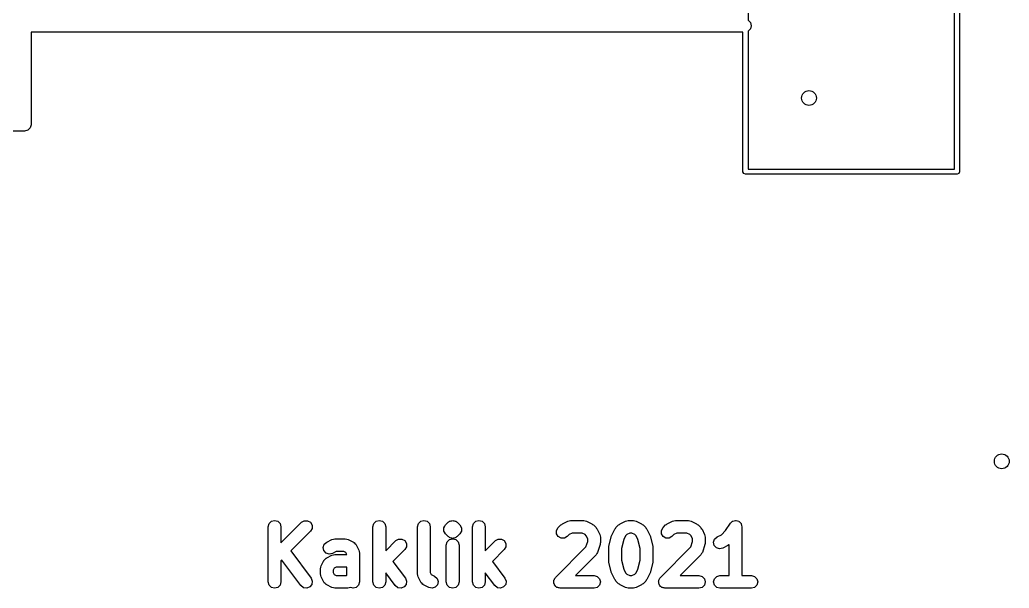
# Model space of a CAD drawing. Extents: x 5.08 to 7.09, y -4.36 to -3.04.
# Drawn here: x 6.171 to 7.092, y -4.365 to -3.836 of the extents above; entities that cross this region are included whole.
import ezdxf

# ---------------------------------------------------------------- set-up
doc = ezdxf.new("R2010")
doc.units = 0
doc.header["$MEASUREMENT"] = 0
doc.layers.add('BLACK', color=7, linetype='CONTINUOUS')

msp = doc.modelspace()

# ---------------------------------------------------------------- linework, layer by layer
at = {"layer": 'BLACK', "linetype": 'CONTINUOUS'}
for p, q in [((7.04087, -3.97535), (7.04087, -3.32654)), ((7.04559, -3.32417), (7.04559, -3.97772)), ((6.84874, -3.50339), (6.84874, -3.83689)), ((6.84874, -3.83689), (6.84876, -3.83689)), ((6.84876, -3.83689), (6.85092, -3.83906)), ((6.84876, -3.84712), (6.84874, -3.84713)), ((6.84874, -3.84713), (6.84874, -3.97535)), ((6.85092, -3.84496), (6.84876, -3.84712)), ((6.85092, -3.83906), (6.85171, -3.84201)), ((6.85171, -3.84201), (6.85092, -3.84496)), ((6.84402, -3.84791), (6.18171, -3.84791)), ((6.18171, -3.84791), (6.18171, -3.93401)), ((6.84402, -3.97772), (6.84402, -3.84791)), ((6.17876, -3.93912), (6.1758, -3.93991)), ((6.18092, -3.93696), (6.17876, -3.93912)), ((6.18171, -3.93401), (6.18092, -3.93696)), ((6.1758, -3.93991), (5.9938, -3.93991)), ((6.84874, -3.97535), (7.04087, -3.97535)), ((6.84471, -3.97939), (6.84402, -3.97772)), ((6.84638, -3.98008), (6.84471, -3.97939)), ((7.04323, -3.98008), (6.84638, -3.98008)), ((7.0449, -3.97939), (7.04323, -3.98008)), ((7.04559, -3.97772), (7.0449, -3.97939)), ((6.40233, -4.30789), (6.40312, -4.30494)), ((6.40312, -4.30494), (6.40528, -4.30278)), ((6.40528, -4.30278), (6.40824, -4.30198)), ((6.40824, -4.30198), (6.41119, -4.30278)), ((6.41119, -4.30278), (6.41335, -4.30494)), ((6.41335, -4.30494), (6.41414, -4.30789)), ((6.41414, -4.32288), (6.43331, -4.30371)), ((6.43331, -4.30371), (6.43595, -4.30219)), ((6.43595, -4.30219), (6.43901, -4.30219)), ((6.43901, -4.30219), (6.44166, -4.30371)), ((6.44166, -4.30371), (6.44319, -4.30636)), ((6.44319, -4.30636), (6.44319, -4.30942)), ((6.49982, -4.30789), (6.50061, -4.30494)), ((6.50061, -4.30494), (6.50277, -4.30278)), ((6.50277, -4.30278), (6.50572, -4.30198)), ((6.50572, -4.30198), (6.50868, -4.30278)), ((6.50868, -4.30278), (6.51084, -4.30494)), ((6.51084, -4.30494), (6.51163, -4.30789)), ((6.54125, -4.30789), (6.54204, -4.30494)), ((6.54204, -4.30494), (6.5442, -4.30278)), ((6.5442, -4.30278), (6.54716, -4.30198)), ((6.54716, -4.30198), (6.55011, -4.30278)), ((6.55011, -4.30278), (6.55227, -4.30494)), ((6.55227, -4.30494), (6.55306, -4.30789)), ((6.56582, -4.3088), (6.56671, -4.30727)), ((6.56671, -4.30727), (6.56735, -4.30615)), ((6.56735, -4.30615), (6.56979, -4.30371)), ((6.56979, -4.30371), (6.57046, -4.30333)), ((6.56979, -4.30371), (6.56979, -4.30371)), ((6.56979, -4.30371), (6.56979, -4.30371)), ((6.57046, -4.30333), (6.57101, -4.30278)), ((6.57101, -4.30278), (6.57176, -4.30257)), ((6.57176, -4.30257), (6.57244, -4.30219)), ((6.57244, -4.30219), (6.57322, -4.30219)), ((6.57322, -4.30219), (6.57397, -4.30198)), ((6.57397, -4.30198), (6.57472, -4.30219)), ((6.57472, -4.30219), (6.57549, -4.30219)), ((6.57549, -4.30219), (6.57549, -4.30219)), ((6.57549, -4.30219), (6.57617, -4.30257)), ((6.57617, -4.30257), (6.57692, -4.30278)), ((6.57692, -4.30278), (6.57747, -4.30333)), ((6.57747, -4.30333), (6.57814, -4.30371)), ((6.57814, -4.30371), (6.57814, -4.30371)), ((6.57814, -4.30371), (6.58058, -4.30615)), ((6.58058, -4.30615), (6.58058, -4.30615)), ((6.58058, -4.30615), (6.58211, -4.3088)), ((6.59243, -4.30789), (6.59322, -4.30494)), ((6.59322, -4.30494), (6.59539, -4.30278)), ((6.59539, -4.30278), (6.59834, -4.30198)), ((6.59834, -4.30198), (6.60129, -4.30278)), ((6.60129, -4.30278), (6.60345, -4.30494)), ((6.60345, -4.30494), (6.60424, -4.30789)), ((6.67215, -4.30859), (6.67459, -4.30615)), ((6.67459, -4.30615), (6.67541, -4.30568)), ((6.67541, -4.30568), (6.67612, -4.30505)), ((6.67612, -4.30505), (6.681, -4.30261)), ((6.681, -4.30261), (6.68233, -4.30234)), ((6.68233, -4.30234), (6.68364, -4.30198)), ((6.68364, -4.30198), (6.69583, -4.30198)), ((6.69583, -4.30198), (6.69714, -4.30234)), ((6.69714, -4.30234), (6.69847, -4.30261)), ((6.69847, -4.30261), (6.70334, -4.30505)), ((6.70334, -4.30505), (6.70405, -4.30568)), ((6.70405, -4.30568), (6.70488, -4.30615)), ((6.70488, -4.30615), (6.70731, -4.30859)), ((6.72577, -4.30859), (6.72821, -4.30615)), ((6.72821, -4.30615), (6.72903, -4.30568)), ((6.72903, -4.30568), (6.72974, -4.30505)), ((6.72974, -4.30505), (6.73462, -4.30261)), ((6.73462, -4.30261), (6.73595, -4.30234)), ((6.73595, -4.30234), (6.73726, -4.30198)), ((6.73726, -4.30198), (6.74213, -4.30198)), ((6.74213, -4.30198), (6.74344, -4.30234)), ((6.74344, -4.30234), (6.74477, -4.30261)), ((6.74477, -4.30261), (6.74965, -4.30505)), ((6.74965, -4.30505), (6.75036, -4.30568)), ((6.75036, -4.30568), (6.75118, -4.30615)), ((6.75118, -4.30615), (6.75362, -4.30859)), ((6.76964, -4.30859), (6.77208, -4.30615)), ((6.77208, -4.30615), (6.7729, -4.30568)), ((6.7729, -4.30568), (6.77361, -4.30505)), ((6.77361, -4.30505), (6.77849, -4.30261)), ((6.77849, -4.30261), (6.77982, -4.30234)), ((6.77982, -4.30234), (6.78113, -4.30198)), ((6.78113, -4.30198), (6.79331, -4.30198)), ((6.79331, -4.30198), (6.79462, -4.30234)), ((6.79462, -4.30234), (6.79595, -4.30261)), ((6.79595, -4.30261), (6.80083, -4.30505)), ((6.80083, -4.30505), (6.80154, -4.30568)), ((6.80154, -4.30568), (6.80236, -4.30615)), ((6.80236, -4.30615), (6.8048, -4.30859)), ((6.82772, -4.31144), (6.83227, -4.30461)), ((6.83227, -4.30461), (6.83328, -4.30373)), ((6.83328, -4.30373), (6.83423, -4.30278)), ((6.83423, -4.30278), (6.83442, -4.30273)), ((6.83442, -4.30273), (6.83457, -4.3026)), ((6.83457, -4.3026), (6.83588, -4.30233)), ((6.83588, -4.30233), (6.83718, -4.30198)), ((6.83718, -4.30198), (6.83737, -4.30203)), ((6.83737, -4.30203), (6.83756, -4.302)), ((6.83756, -4.302), (6.83884, -4.30243)), ((6.83884, -4.30243), (6.84014, -4.30278)), ((6.84014, -4.30278), (6.84027, -4.30291)), ((6.84027, -4.30291), (6.84046, -4.30298)), ((6.84046, -4.30298), (6.84135, -4.30399)), ((6.84135, -4.30399), (6.8423, -4.30494)), ((6.8423, -4.30494), (6.84235, -4.30513)), ((6.84235, -4.30513), (6.84248, -4.30527)), ((6.84248, -4.30527), (6.84274, -4.30659)), ((6.84274, -4.30659), (6.84309, -4.30789)), ((6.40233, -4.35907), (6.40233, -4.30789)), ((6.41414, -4.30789), (6.41414, -4.32288)), ((6.44166, -4.31207), (6.42335, -4.33038)), ((6.44319, -4.30942), (6.44166, -4.31207)), ((6.49982, -4.35907), (6.49982, -4.30789)), ((6.51163, -4.30789), (6.51163, -4.33019)), ((6.54125, -4.35176), (6.54125, -4.30789)), ((6.55306, -4.30789), (6.55306, -4.35037)), ((6.56582, -4.31186), (6.56582, -4.3088)), ((6.56582, -4.3088), (6.56582, -4.3088)), ((6.56647, -4.31297), (6.56582, -4.31186)), ((6.56735, -4.3145), (6.56647, -4.31297)), ((6.56979, -4.31694), (6.56735, -4.3145)), ((6.58058, -4.3145), (6.57814, -4.31694)), ((6.58211, -4.31186), (6.58058, -4.3145)), ((6.58211, -4.3088), (6.58211, -4.31186)), ((6.59243, -4.35907), (6.59243, -4.30789)), ((6.60424, -4.30789), (6.60424, -4.33019)), ((6.67062, -4.31124), (6.67215, -4.30859)), ((6.67062, -4.31429), (6.67062, -4.31124)), ((6.67215, -4.31694), (6.67062, -4.31429)), ((6.68226, -4.31518), (6.6805, -4.31694)), ((6.68503, -4.3138), (6.68226, -4.31518)), ((6.69443, -4.3138), (6.68503, -4.3138)), ((6.6972, -4.31518), (6.69443, -4.3138)), ((6.69828, -4.31626), (6.6972, -4.31518)), ((6.69967, -4.31903), (6.69828, -4.31626)), ((6.70731, -4.30859), (6.70779, -4.30941)), ((6.70779, -4.30941), (6.70842, -4.31012)), ((6.70842, -4.31012), (6.71086, -4.315)), ((6.71086, -4.315), (6.71113, -4.31633)), ((6.71113, -4.31633), (6.71148, -4.31764)), ((6.71934, -4.32596), (6.72178, -4.31621)), ((6.72178, -4.31621), (6.7221, -4.31564)), ((6.7221, -4.31564), (6.72223, -4.315)), ((6.72223, -4.315), (6.72466, -4.31012)), ((6.72466, -4.31012), (6.7253, -4.30941)), ((6.7253, -4.30941), (6.72577, -4.30859)), ((6.7348, -4.31626), (6.73308, -4.3197)), ((6.73588, -4.31518), (6.7348, -4.31626)), ((6.73865, -4.3138), (6.73588, -4.31518)), ((6.74074, -4.3138), (6.73865, -4.3138)), ((6.74351, -4.31518), (6.74074, -4.3138)), ((6.74459, -4.31626), (6.74351, -4.31518)), ((6.74631, -4.3197), (6.74459, -4.31626)), ((6.75362, -4.30859), (6.7541, -4.30941)), ((6.7541, -4.30941), (6.75473, -4.31012)), ((6.75473, -4.31012), (6.75716, -4.315)), ((6.75716, -4.315), (6.75729, -4.31564)), ((6.75729, -4.31564), (6.75761, -4.31621)), ((6.75761, -4.31621), (6.76005, -4.32596)), ((6.76811, -4.31124), (6.76964, -4.30859)), ((6.76811, -4.31429), (6.76811, -4.31124)), ((6.76964, -4.31694), (6.76811, -4.31429)), ((6.77975, -4.31518), (6.77799, -4.31694)), ((6.78252, -4.3138), (6.77975, -4.31518)), ((6.79192, -4.3138), (6.78252, -4.3138)), ((6.79469, -4.31518), (6.79192, -4.3138)), ((6.79577, -4.31626), (6.79469, -4.31518)), ((6.79716, -4.31903), (6.79577, -4.31626)), ((6.8048, -4.30859), (6.80528, -4.30941)), ((6.80528, -4.30941), (6.80591, -4.31012)), ((6.80591, -4.31012), (6.80834, -4.315)), ((6.80834, -4.315), (6.80862, -4.31633)), ((6.80862, -4.31633), (6.80897, -4.31764)), ((6.81992, -4.31723), (6.82394, -4.31522)), ((6.82394, -4.31522), (6.82772, -4.31144)), ((6.84309, -4.30789), (6.84309, -4.35317)), ((6.45352, -4.32703), (6.45449, -4.32413)), ((6.45449, -4.32413), (6.45678, -4.32211)), ((6.45678, -4.32211), (6.46165, -4.31967)), ((6.46165, -4.31967), (6.46298, -4.3194)), ((6.46298, -4.3194), (6.46429, -4.31904)), ((6.46429, -4.31904), (6.47404, -4.31904)), ((6.47404, -4.31904), (6.47535, -4.3194)), ((6.47535, -4.3194), (6.47668, -4.31967)), ((6.47668, -4.31967), (6.48156, -4.32211)), ((6.48156, -4.32211), (6.48183, -4.32235)), ((6.48183, -4.32235), (6.48217, -4.32246)), ((6.48217, -4.32246), (6.48296, -4.32335)), ((6.48296, -4.32335), (6.48384, -4.32413)), ((6.48384, -4.32413), (6.48396, -4.32448)), ((6.48396, -4.32448), (6.4842, -4.32475)), ((6.4842, -4.32475), (6.48663, -4.32962)), ((6.51163, -4.33019), (6.52105, -4.32077)), ((6.52105, -4.32077), (6.52369, -4.31925)), ((6.52369, -4.31925), (6.52675, -4.31925)), ((6.52675, -4.31925), (6.5294, -4.32077)), ((6.5294, -4.32077), (6.53093, -4.32342)), ((6.53093, -4.32342), (6.53093, -4.32648)), ((6.56806, -4.32495), (6.56885, -4.322)), ((6.56806, -4.35907), (6.56806, -4.32495)), ((6.56885, -4.322), (6.57101, -4.31984)), ((6.57046, -4.31733), (6.56979, -4.31694)), ((6.56979, -4.31694), (6.56979, -4.31694)), ((6.56979, -4.31694), (6.56979, -4.31694)), ((6.57101, -4.31788), (6.57046, -4.31733)), ((6.57176, -4.31808), (6.57101, -4.31788)), ((6.57101, -4.31984), (6.57397, -4.31904)), ((6.57244, -4.31847), (6.57176, -4.31808)), ((6.57322, -4.31847), (6.57244, -4.31847)), ((6.57244, -4.31847), (6.57244, -4.31847)), ((6.57397, -4.31867), (6.57322, -4.31847)), ((6.57472, -4.31847), (6.57397, -4.31867)), ((6.57397, -4.31904), (6.57692, -4.31984)), ((6.57549, -4.31847), (6.57472, -4.31847)), ((6.57617, -4.31808), (6.57549, -4.31847)), ((6.57692, -4.31788), (6.57617, -4.31808)), ((6.57747, -4.31733), (6.57692, -4.31788)), ((6.57692, -4.31984), (6.57908, -4.322)), ((6.57764, -4.31723), (6.57747, -4.31733)), ((6.57814, -4.31694), (6.57764, -4.31723)), ((6.57814, -4.31694), (6.57814, -4.31694)), ((6.57908, -4.322), (6.57987, -4.32495)), ((6.57987, -4.32495), (6.57987, -4.35907)), ((6.60424, -4.33019), (6.61366, -4.32077)), ((6.61366, -4.32077), (6.61631, -4.31925)), ((6.61631, -4.31925), (6.61936, -4.31925)), ((6.61936, -4.31925), (6.62201, -4.32077)), ((6.62201, -4.32077), (6.62354, -4.32342)), ((6.62354, -4.32342), (6.62354, -4.32648)), ((6.6748, -4.31847), (6.67215, -4.31694)), ((6.67786, -4.31847), (6.6748, -4.31847)), ((6.6805, -4.31694), (6.67786, -4.31847)), ((6.69798, -4.32663), (6.69967, -4.32155)), ((6.69967, -4.32155), (6.69967, -4.31903)), ((6.71118, -4.32438), (6.70874, -4.33169)), ((6.71123, -4.32343), (6.71118, -4.32438)), ((6.71148, -4.32251), (6.71123, -4.32343)), ((6.71148, -4.31764), (6.71148, -4.32251)), ((6.71936, -4.32668), (6.71934, -4.32596)), ((6.73308, -4.3197), (6.73098, -4.32811)), ((6.74841, -4.32811), (6.74631, -4.3197)), ((6.76005, -4.32596), (6.76004, -4.32668)), ((6.77229, -4.31847), (6.76964, -4.31694)), ((6.77534, -4.31847), (6.77229, -4.31847)), ((6.77799, -4.31694), (6.77534, -4.31847)), ((6.79546, -4.32663), (6.79716, -4.32155)), ((6.79716, -4.32155), (6.79716, -4.31903)), ((6.80867, -4.32438), (6.80623, -4.33169)), ((6.80872, -4.32343), (6.80867, -4.32438)), ((6.80897, -4.32251), (6.80872, -4.32343)), ((6.80897, -4.31764), (6.80897, -4.32251)), ((6.81667, -4.32216), (6.81763, -4.31926)), ((6.81728, -4.32515), (6.81667, -4.32216)), ((6.81931, -4.32744), (6.81728, -4.32515)), ((6.81763, -4.31926), (6.81992, -4.31723)), ((6.83008, -4.32536), (6.8252, -4.3278)), ((6.83079, -4.32473), (6.83008, -4.32536)), ((6.83128, -4.32444), (6.83079, -4.32473)), ((6.83128, -4.35317), (6.83128, -4.32444)), ((6.42335, -4.33038), (6.44221, -4.35553)), ((6.45414, -4.33003), (6.45352, -4.32703)), ((6.45616, -4.33232), (6.45414, -4.33003)), ((6.45906, -4.33328), (6.45616, -4.33232)), ((6.45678, -4.33673), (6.46165, -4.33429)), ((6.46206, -4.33267), (6.45906, -4.33328)), ((6.46165, -4.33429), (6.46298, -4.33402)), ((6.46569, -4.33086), (6.46206, -4.33267)), ((6.46298, -4.33402), (6.46429, -4.33367)), ((6.46429, -4.33367), (6.47508, -4.33367)), ((6.47265, -4.33086), (6.46569, -4.33086)), ((6.47451, -4.33179), (6.47265, -4.33086)), ((6.47538, -4.33352), (6.47451, -4.33179)), ((6.47508, -4.33367), (6.47538, -4.33352)), ((6.48663, -4.32962), (6.48691, -4.33095)), ((6.48691, -4.33095), (6.48726, -4.33226)), ((6.48726, -4.33226), (6.48726, -4.35907)), ((6.5294, -4.32913), (6.5184, -4.34013)), ((6.53093, -4.32648), (6.5294, -4.32913)), ((6.62201, -4.32913), (6.61101, -4.34013)), ((6.62354, -4.32648), (6.62201, -4.32913)), ((6.66972, -4.3549), (6.69798, -4.32663)), ((6.70731, -4.334), (6.68815, -4.35317)), ((6.70799, -4.33282), (6.70731, -4.334)), ((6.70874, -4.33169), (6.70799, -4.33282)), ((6.71917, -4.32739), (6.71936, -4.32668)), ((6.71917, -4.33957), (6.71917, -4.32739)), ((6.73098, -4.32811), (6.73098, -4.33885)), ((6.74841, -4.33885), (6.74841, -4.32811)), ((6.76004, -4.32668), (6.76022, -4.32739)), ((6.76022, -4.32739), (6.76022, -4.33957)), ((6.7672, -4.3549), (6.79546, -4.32663)), ((6.8048, -4.334), (6.78564, -4.35317)), ((6.80548, -4.33282), (6.8048, -4.334)), ((6.80623, -4.33169), (6.80548, -4.33282)), ((6.82221, -4.32841), (6.81931, -4.32744)), ((6.8252, -4.3278), (6.82221, -4.32841)), ((6.41491, -4.33882), (6.41414, -4.33958)), ((6.41414, -4.33958), (6.41414, -4.35907)), ((6.43276, -4.36261), (6.41491, -4.33882)), ((6.45143, -4.34557), (6.4517, -4.34424)), ((6.4517, -4.34424), (6.45414, -4.33937)), ((6.45414, -4.33937), (6.45438, -4.3391)), ((6.45438, -4.3391), (6.45449, -4.33876)), ((6.45449, -4.33876), (6.45538, -4.33797)), ((6.45538, -4.33797), (6.45616, -4.33708)), ((6.45616, -4.33708), (6.45651, -4.33697)), ((6.45651, -4.33697), (6.45678, -4.33673)), ((6.5184, -4.34013), (6.52995, -4.35553)), ((6.61101, -4.34013), (6.62256, -4.35553)), ((6.71936, -4.34028), (6.71917, -4.33957)), ((6.71934, -4.34101), (6.71936, -4.34028)), ((6.72178, -4.35075), (6.71934, -4.34101)), ((6.73098, -4.33885), (6.73308, -4.34726)), ((6.74631, -4.34726), (6.74841, -4.33885)), ((6.76005, -4.34101), (6.75761, -4.35075)), ((6.76022, -4.33957), (6.76004, -4.34028)), ((6.76004, -4.34028), (6.76005, -4.34101)), ((6.45108, -4.34689), (6.45143, -4.34557)), ((6.45108, -4.35176), (6.45108, -4.34689)), ((6.45143, -4.35307), (6.45108, -4.35176)), ((6.4517, -4.3544), (6.45143, -4.35307)), ((6.46382, -4.34641), (6.46289, -4.34828)), ((6.46289, -4.34828), (6.46289, -4.35037)), ((6.46289, -4.35037), (6.46382, -4.35223)), ((6.46569, -4.34548), (6.46382, -4.34641)), ((6.46382, -4.35223), (6.46569, -4.35317)), ((6.47545, -4.34548), (6.46569, -4.34548)), ((6.46569, -4.35317), (6.47508, -4.35317)), ((6.47508, -4.35317), (6.47545, -4.35298)), ((6.47545, -4.35298), (6.47545, -4.34548)), ((6.5205, -4.36261), (6.51163, -4.35079)), ((6.51163, -4.35079), (6.51163, -4.35907)), ((6.5416, -4.35307), (6.54125, -4.35176)), ((6.54188, -4.3544), (6.5416, -4.35307)), ((6.55306, -4.35037), (6.554, -4.35223)), ((6.554, -4.35223), (6.55711, -4.35379)), ((6.61311, -4.36261), (6.60424, -4.35079)), ((6.60424, -4.35079), (6.60424, -4.35907)), ((6.68815, -4.35317), (6.70557, -4.35317)), ((6.70557, -4.35317), (6.70853, -4.35396)), ((6.7221, -4.35132), (6.72178, -4.35075)), ((6.72223, -4.35196), (6.7221, -4.35132)), ((6.72466, -4.35684), (6.72223, -4.35196)), ((6.73308, -4.34726), (6.7348, -4.3507)), ((6.7348, -4.3507), (6.73588, -4.35178)), ((6.73588, -4.35178), (6.73865, -4.35317)), ((6.73865, -4.35317), (6.74074, -4.35317)), ((6.74074, -4.35317), (6.74351, -4.35178)), ((6.74351, -4.35178), (6.74459, -4.3507)), ((6.74459, -4.3507), (6.74631, -4.34726)), ((6.75716, -4.35196), (6.75473, -4.35684)), ((6.75729, -4.35132), (6.75716, -4.35196)), ((6.75761, -4.35075), (6.75729, -4.35132)), ((6.78564, -4.35317), (6.80306, -4.35317)), ((6.80306, -4.35317), (6.80602, -4.35396)), ((6.81961, -4.35396), (6.82256, -4.35317)), ((6.82256, -4.35317), (6.83128, -4.35317)), ((6.84309, -4.35317), (6.85181, -4.35317)), ((6.85181, -4.35317), (6.85476, -4.35396)), ((6.40312, -4.36202), (6.40233, -4.35907)), ((6.40528, -4.36419), (6.40312, -4.36202)), ((6.41335, -4.36202), (6.41119, -4.36419)), ((6.41414, -4.35907), (6.41335, -4.36202)), ((6.43516, -4.3645), (6.43276, -4.36261)), ((6.44291, -4.36139), (6.44103, -4.3638)), ((6.44221, -4.35553), (6.44335, -4.35836)), ((6.44335, -4.35836), (6.44291, -4.36139)), ((6.45414, -4.35927), (6.4517, -4.3544)), ((6.45438, -4.35955), (6.45414, -4.35927)), ((6.45449, -4.35989), (6.45438, -4.35955)), ((6.45538, -4.36067), (6.45449, -4.35989)), ((6.45616, -4.36156), (6.45538, -4.36067)), ((6.45651, -4.36168), (6.45616, -4.36156)), ((6.45678, -4.36192), (6.45651, -4.36168)), ((6.46165, -4.36435), (6.45678, -4.36192)), ((6.48647, -4.36202), (6.48431, -4.36419)), ((6.48726, -4.35907), (6.48647, -4.36202)), ((6.50061, -4.36202), (6.49982, -4.35907)), ((6.50277, -4.36419), (6.50061, -4.36202)), ((6.51084, -4.36202), (6.50868, -4.36419)), ((6.51163, -4.35907), (6.51084, -4.36202)), ((6.5229, -4.3645), (6.5205, -4.36261)), ((6.53065, -4.36139), (6.52877, -4.3638)), ((6.52995, -4.35553), (6.53109, -4.35836)), ((6.53109, -4.35836), (6.53065, -4.36139)), ((6.54431, -4.35927), (6.54188, -4.3544)), ((6.54455, -4.35955), (6.54431, -4.35927)), ((6.54467, -4.35989), (6.54455, -4.35955)), ((6.54555, -4.36067), (6.54467, -4.35989)), ((6.54634, -4.36156), (6.54555, -4.36067)), ((6.54668, -4.36168), (6.54634, -4.36156)), ((6.54695, -4.36192), (6.54668, -4.36168)), ((6.55183, -4.36435), (6.54695, -4.36192)), ((6.55711, -4.35379), (6.5594, -4.35582)), ((6.55975, -4.36171), (6.55772, -4.364)), ((6.5594, -4.35582), (6.56036, -4.35872)), ((6.56036, -4.35872), (6.55975, -4.36171)), ((6.56885, -4.36202), (6.56806, -4.35907)), ((6.57101, -4.36419), (6.56885, -4.36202)), ((6.57908, -4.36202), (6.57692, -4.36419)), ((6.57987, -4.35907), (6.57908, -4.36202)), ((6.59322, -4.36202), (6.59243, -4.35907)), ((6.59539, -4.36419), (6.59322, -4.36202)), ((6.60345, -4.36202), (6.60129, -4.36419)), ((6.60424, -4.35907), (6.60345, -4.36202)), ((6.61552, -4.3645), (6.61311, -4.36261)), ((6.62327, -4.36139), (6.62138, -4.3638)), ((6.62256, -4.35553), (6.6237, -4.35836)), ((6.6237, -4.35836), (6.62327, -4.36139)), ((6.66799, -4.35907), (6.66819, -4.35832)), ((6.66819, -4.35982), (6.66799, -4.35907)), ((6.66819, -4.35754), (6.66858, -4.35687)), ((6.66819, -4.35832), (6.66819, -4.35754)), ((6.66819, -4.3606), (6.66819, -4.35982)), ((6.66858, -4.36127), (6.66819, -4.3606)), ((6.66858, -4.35687), (6.66878, -4.35612)), ((6.66878, -4.36202), (6.66858, -4.36127)), ((6.66878, -4.35612), (6.66933, -4.35557)), ((6.66933, -4.36257), (6.66878, -4.36202)), ((6.66933, -4.35557), (6.66972, -4.3549)), ((6.66972, -4.36325), (6.66933, -4.36257)), ((6.70853, -4.35396), (6.71069, -4.35612)), ((6.71069, -4.36202), (6.70853, -4.36419)), ((6.71069, -4.35612), (6.71148, -4.35907)), ((6.71148, -4.35907), (6.71069, -4.36202)), ((6.7253, -4.35755), (6.72466, -4.35684)), ((6.72577, -4.35837), (6.7253, -4.35755)), ((6.72821, -4.36081), (6.72577, -4.35837)), ((6.72903, -4.36129), (6.72821, -4.36081)), ((6.72974, -4.36192), (6.72903, -4.36129)), ((6.73462, -4.36435), (6.72974, -4.36192)), ((6.74965, -4.36192), (6.74477, -4.36435)), ((6.75036, -4.36129), (6.74965, -4.36192)), ((6.75118, -4.36081), (6.75036, -4.36129)), ((6.75362, -4.35837), (6.75118, -4.36081)), ((6.7541, -4.35755), (6.75362, -4.35837)), ((6.75473, -4.35684), (6.7541, -4.35755)), ((6.76547, -4.35907), (6.76567, -4.35832)), ((6.76567, -4.35982), (6.76547, -4.35907)), ((6.76567, -4.35754), (6.76606, -4.35687)), ((6.76567, -4.35832), (6.76567, -4.35754)), ((6.76567, -4.3606), (6.76567, -4.35982)), ((6.76606, -4.36127), (6.76567, -4.3606)), ((6.76606, -4.35687), (6.76626, -4.35612)), ((6.76626, -4.36202), (6.76606, -4.36127)), ((6.76626, -4.35612), (6.76681, -4.35557)), ((6.76681, -4.36257), (6.76626, -4.36202)), ((6.76681, -4.35557), (6.7672, -4.3549)), ((6.7672, -4.36325), (6.76681, -4.36257)), ((6.80602, -4.35396), (6.80818, -4.35612)), ((6.80818, -4.36202), (6.80602, -4.36419)), ((6.80818, -4.35612), (6.80897, -4.35907)), ((6.80897, -4.35907), (6.80818, -4.36202)), ((6.81665, -4.35907), (6.81745, -4.35612)), ((6.81745, -4.36202), (6.81665, -4.35907)), ((6.81745, -4.35612), (6.81961, -4.35396)), ((6.81961, -4.36419), (6.81745, -4.36202)), ((6.85476, -4.35396), (6.85692, -4.35612)), ((6.85692, -4.36202), (6.85476, -4.36419)), ((6.85692, -4.35612), (6.85771, -4.35907)), ((6.85771, -4.35907), (6.85692, -4.36202)), ((6.40824, -4.36498), (6.40528, -4.36419)), ((6.41119, -4.36419), (6.40824, -4.36498)), ((6.43819, -4.36493), (6.43516, -4.3645)), ((6.44103, -4.3638), (6.43819, -4.36493)), ((6.46298, -4.36463), (6.46165, -4.36435)), ((6.46429, -4.36498), (6.46298, -4.36463)), ((6.47648, -4.36498), (6.46429, -4.36498)), ((6.47779, -4.36463), (6.47648, -4.36498)), ((6.47907, -4.36436), (6.47779, -4.36463)), ((6.48135, -4.36498), (6.47907, -4.36436)), ((6.48431, -4.36419), (6.48135, -4.36498)), ((6.50572, -4.36498), (6.50277, -4.36419)), ((6.50868, -4.36419), (6.50572, -4.36498)), ((6.52593, -4.36493), (6.5229, -4.3645)), ((6.52877, -4.3638), (6.52593, -4.36493)), ((6.55482, -4.36497), (6.55183, -4.36435)), ((6.55772, -4.364), (6.55482, -4.36497)), ((6.57397, -4.36498), (6.57101, -4.36419)), ((6.57692, -4.36419), (6.57397, -4.36498)), ((6.59834, -4.36498), (6.59539, -4.36419)), ((6.60129, -4.36419), (6.59834, -4.36498)), ((6.61854, -4.36493), (6.61552, -4.3645)), ((6.62138, -4.3638), (6.61854, -4.36493)), ((6.67039, -4.36364), (6.66972, -4.36325)), ((6.67094, -4.36419), (6.67039, -4.36364)), ((6.67169, -4.36439), (6.67094, -4.36419)), ((6.67236, -4.36478), (6.67169, -4.36439)), ((6.67314, -4.36478), (6.67236, -4.36478)), ((6.67389, -4.36498), (6.67314, -4.36478)), ((6.70557, -4.36498), (6.67389, -4.36498)), ((6.70853, -4.36419), (6.70557, -4.36498)), ((6.73595, -4.36463), (6.73462, -4.36435)), ((6.73726, -4.36498), (6.73595, -4.36463)), ((6.74213, -4.36498), (6.73726, -4.36498)), ((6.74344, -4.36463), (6.74213, -4.36498)), ((6.74477, -4.36435), (6.74344, -4.36463)), ((6.76788, -4.36364), (6.7672, -4.36325)), ((6.76843, -4.36419), (6.76788, -4.36364)), ((6.76918, -4.36439), (6.76843, -4.36419)), ((6.76985, -4.36478), (6.76918, -4.36439)), ((6.77063, -4.36478), (6.76985, -4.36478)), ((6.77138, -4.36498), (6.77063, -4.36478)), ((6.80306, -4.36498), (6.77138, -4.36498)), ((6.80602, -4.36419), (6.80306, -4.36498)), ((6.82256, -4.36498), (6.81961, -4.36419)), ((6.83718, -4.36498), (6.82256, -4.36498)), ((6.85181, -4.36498), (6.83718, -4.36498)), ((6.85476, -4.36419), (6.85181, -4.36498))]:
    msp.add_line(p, q, dxfattribs=at)
at = {"layer": 'BLACK'}
for centre in [(6.90543, -3.90921), (7.0848, -4.24701)]:
    msp.add_circle(centre, 0.00689, dxfattribs=at)

doc.saveas('drawing.dxf')
